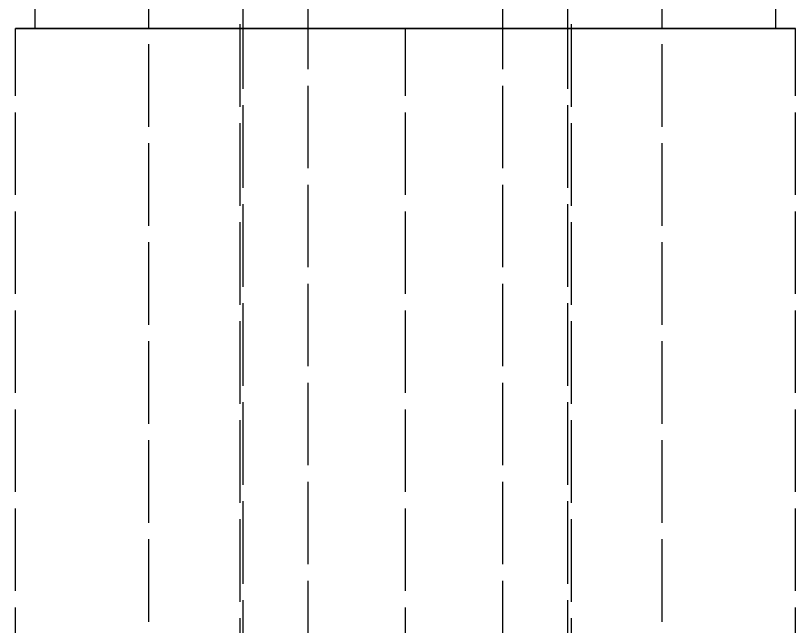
# Model space of a CAD drawing. Header units: millimetres. Extents: x -9 to 221, y -53 to 198.
# Drawn here: x 152.97 to 164.97, y -9.6 to -0.2 of the extents above; entities that cross this region are included whole.
import ezdxf

# ---------------------------------------------------------------- set-up
doc = ezdxf.new("R2010")
doc.units = ezdxf.units.MM
doc.linetypes.add('DASHED', pattern=[1.524, 1.27, -0.254])
doc.layers.add('HIDDEN', color=8, linetype='DASHED')

msp = doc.modelspace()

# ---------------------------------------------------------------- linework, layer by layer
at = {"layer": 'HIDDEN'}
for points in [[(156.475, -25.71), (156.475, 31.6)], [(161.475, -25.71), (161.475, 31.6)], [(157.475, -25.41), (157.475, 31.3)], [(160.475, -25.41), (160.475, 31.3)], [(156.425, 27.1), (156.425, -20.2)], [(161.525, 27.1), (161.525, -20.2)], [(155.025, -20.2), (155.025, 18)], [(162.925, -20.2), (162.925, 18)], [(153.275, -0.4), (153.275, 0)], [(164.675, -0.4), (164.675, 0)], [(164.975, -0.4), (164.78452, -0.4), (164.59405, -0.4), (164.40357, -0.4), (164.2131, -0.4), (164.02262, -0.4), (163.83214, -0.4), (163.64167, -0.4), (163.45119, -0.4), (163.26071, -0.4), (163.07024, -0.4), (162.87976, -0.4), (162.68929, -0.4), (162.49881, -0.4), (162.30833, -0.4), (162.11786, -0.4), (161.92738, -0.4), (161.7369, -0.4), (161.54643, -0.4), (161.35595, -0.4), (161.16548, -0.4), (160.975, -0.4), (160.78452, -0.4), (160.59405, -0.4), (160.40357, -0.4), (160.2131, -0.4), (160.02262, -0.4), (159.83214, -0.4), (159.64167, -0.4), (159.45119, -0.4), (159.26071, -0.4), (159.07024, -0.4), (158.87976, -0.4), (158.68929, -0.4), (158.49881, -0.4), (158.30833, -0.4), (158.11786, -0.4), (157.92738, -0.4), (157.7369, -0.4), (157.54643, -0.4), (157.35595, -0.4), (157.16548, -0.4), (156.975, -0.4), (156.78452, -0.4), (156.59405, -0.4), (156.40357, -0.4), (156.2131, -0.4), (156.02262, -0.4), (155.83214, -0.4), (155.64167, -0.4), (155.45119, -0.4), (155.26071, -0.4), (155.07024, -0.4), (154.87976, -0.4), (154.68929, -0.4), (154.49881, -0.4), (154.30833, -0.4), (154.11786, -0.4), (153.92738, -0.4), (153.7369, -0.4), (153.54643, -0.4), (153.35595, -0.4), (153.16548, -0.4), (152.975, -0.4)], [(152.975, -0.4), (153.07024, -0.4), (153.16548, -0.4), (153.26071, -0.4), (153.35595, -0.4), (153.45119, -0.4), (153.54643, -0.4), (153.64167, -0.4), (153.7369, -0.4), (153.83214, -0.4), (153.92738, -0.4), (154.02262, -0.4), (154.11786, -0.4), (154.2131, -0.4), (154.30833, -0.4), (154.40357, -0.4), (154.49881, -0.4), (154.59405, -0.4), (154.68929, -0.4), (154.78452, -0.4), (154.87976, -0.4), (154.975, -0.4), (155.07024, -0.4), (155.16548, -0.4), (155.26071, -0.4), (155.35595, -0.4), (155.45119, -0.4), (155.54643, -0.4), (155.64167, -0.4), (155.7369, -0.4), (155.83214, -0.4), (155.92738, -0.4), (156.02262, -0.4), (156.11786, -0.4), (156.2131, -0.4), (156.30833, -0.4), (156.40357, -0.4), (156.49881, -0.4), (156.59405, -0.4), (156.68929, -0.4), (156.78452, -0.4), (156.87976, -0.4), (156.975, -0.4), (157.07024, -0.4), (157.16548, -0.4), (157.26071, -0.4), (157.35595, -0.4), (157.45119, -0.4), (157.54643, -0.4), (157.64167, -0.4), (157.7369, -0.4), (157.83214, -0.4), (157.92738, -0.4), (158.02262, -0.4), (158.11786, -0.4), (158.2131, -0.4), (158.30833, -0.4), (158.40357, -0.4), (158.49881, -0.4), (158.59405, -0.4), (158.68929, -0.4), (158.78452, -0.4), (158.87976, -0.4), (158.975, -0.4)], [(152.975, -18.2), (152.975, -0.4)], [(164.675, -0.4), (164.49405, -0.4), (164.3131, -0.4), (164.13214, -0.4), (163.95119, -0.4), (163.77024, -0.4), (163.58929, -0.4), (163.40833, -0.4), (163.22738, -0.4), (163.04643, -0.4), (162.86548, -0.4), (162.68452, -0.4), (162.50357, -0.4), (162.32262, -0.4), (162.14167, -0.4), (161.96071, -0.4), (161.77976, -0.4), (161.59881, -0.4), (161.41786, -0.4), (161.2369, -0.4), (161.05595, -0.4), (160.875, -0.4), (160.69405, -0.4), (160.5131, -0.4), (160.33214, -0.4), (160.15119, -0.4), (159.97024, -0.4), (159.78929, -0.4), (159.60833, -0.4), (159.42738, -0.4), (159.24643, -0.4), (159.06548, -0.4), (158.88452, -0.4), (158.70357, -0.4), (158.52262, -0.4), (158.34167, -0.4), (158.16071, -0.4), (157.97976, -0.4), (157.79881, -0.4), (157.61786, -0.4), (157.4369, -0.4), (157.25595, -0.4), (157.075, -0.4), (156.89405, -0.4), (156.7131, -0.4), (156.53214, -0.4), (156.35119, -0.4), (156.17024, -0.4), (155.98929, -0.4), (155.80833, -0.4), (155.62738, -0.4), (155.44643, -0.4), (155.26548, -0.4), (155.08452, -0.4), (154.90357, -0.4), (154.72262, -0.4), (154.54167, -0.4), (154.36071, -0.4), (154.17976, -0.4), (153.99881, -0.4), (153.81786, -0.4), (153.6369, -0.4), (153.45595, -0.4), (153.275, -0.4)], [(153.275, -0.4), (153.36548, -0.4), (153.45595, -0.4), (153.54643, -0.4), (153.6369, -0.4), (153.72738, -0.4), (153.81786, -0.4), (153.90833, -0.4), (153.99881, -0.4), (154.08929, -0.4), (154.17976, -0.4), (154.27024, -0.4), (154.36071, -0.4), (154.45119, -0.4), (154.54167, -0.4), (154.63214, -0.4), (154.72262, -0.4), (154.8131, -0.4), (154.90357, -0.4), (154.99405, -0.4), (155.08452, -0.4), (155.175, -0.4), (155.26548, -0.4), (155.35595, -0.4), (155.44643, -0.4), (155.5369, -0.4), (155.62738, -0.4), (155.71786, -0.4), (155.80833, -0.4), (155.89881, -0.4), (155.98929, -0.4), (156.07976, -0.4), (156.17024, -0.4), (156.26071, -0.4), (156.35119, -0.4), (156.44167, -0.4), (156.53214, -0.4), (156.62262, -0.4), (156.7131, -0.4), (156.80357, -0.4), (156.89405, -0.4), (156.98452, -0.4), (157.075, -0.4), (157.16548, -0.4), (157.25595, -0.4), (157.34643, -0.4), (157.4369, -0.4), (157.52738, -0.4), (157.61786, -0.4), (157.70833, -0.4), (157.79881, -0.4), (157.88929, -0.4), (157.97976, -0.4), (158.07024, -0.4), (158.16071, -0.4), (158.25119, -0.4), (158.34167, -0.4), (158.43214, -0.4), (158.52262, -0.4), (158.6131, -0.4), (158.70357, -0.4), (158.79405, -0.4), (158.88452, -0.4), (158.975, -0.4)], [(158.975, -18.2), (158.975, -0.4)], [(158.975, -0.4), (159.07024, -0.4), (159.16548, -0.4), (159.26071, -0.4), (159.35595, -0.4), (159.45119, -0.4), (159.54643, -0.4), (159.64167, -0.4), (159.7369, -0.4), (159.83214, -0.4), (159.92738, -0.4), (160.02262, -0.4), (160.11786, -0.4), (160.2131, -0.4), (160.30833, -0.4), (160.40357, -0.4), (160.49881, -0.4), (160.59405, -0.4), (160.68929, -0.4), (160.78452, -0.4), (160.87976, -0.4), (160.975, -0.4), (161.07024, -0.4), (161.16548, -0.4), (161.26071, -0.4), (161.35595, -0.4), (161.45119, -0.4), (161.54643, -0.4), (161.64167, -0.4), (161.7369, -0.4), (161.83214, -0.4), (161.92738, -0.4), (162.02262, -0.4), (162.11786, -0.4), (162.2131, -0.4), (162.30833, -0.4), (162.40357, -0.4), (162.49881, -0.4), (162.59405, -0.4), (162.68929, -0.4), (162.78452, -0.4), (162.87976, -0.4), (162.975, -0.4), (163.07024, -0.4), (163.16548, -0.4), (163.26071, -0.4), (163.35595, -0.4), (163.45119, -0.4), (163.54643, -0.4), (163.64167, -0.4), (163.7369, -0.4), (163.83214, -0.4), (163.92738, -0.4), (164.02262, -0.4), (164.11786, -0.4), (164.2131, -0.4), (164.30833, -0.4), (164.40357, -0.4), (164.49881, -0.4), (164.59405, -0.4), (164.68929, -0.4), (164.78452, -0.4), (164.87976, -0.4), (164.975, -0.4)], [(158.975, -0.4), (159.06548, -0.4), (159.15595, -0.4), (159.24643, -0.4), (159.3369, -0.4), (159.42738, -0.4), (159.51786, -0.4), (159.60833, -0.4), (159.69881, -0.4), (159.78929, -0.4), (159.87976, -0.4), (159.97024, -0.4), (160.06071, -0.4), (160.15119, -0.4), (160.24167, -0.4), (160.33214, -0.4), (160.42262, -0.4), (160.5131, -0.4), (160.60357, -0.4), (160.69405, -0.4), (160.78452, -0.4), (160.875, -0.4), (160.96548, -0.4), (161.05595, -0.4), (161.14643, -0.4), (161.2369, -0.4), (161.32738, -0.4), (161.41786, -0.4), (161.50833, -0.4), (161.59881, -0.4), (161.68929, -0.4), (161.77976, -0.4), (161.87024, -0.4), (161.96071, -0.4), (162.05119, -0.4), (162.14167, -0.4), (162.23214, -0.4), (162.32262, -0.4), (162.4131, -0.4), (162.50357, -0.4), (162.59405, -0.4), (162.68452, -0.4), (162.775, -0.4), (162.86548, -0.4), (162.95595, -0.4), (163.04643, -0.4), (163.1369, -0.4), (163.22738, -0.4), (163.31786, -0.4), (163.40833, -0.4), (163.49881, -0.4), (163.58929, -0.4), (163.67976, -0.4), (163.77024, -0.4), (163.86071, -0.4), (163.95119, -0.4), (164.04167, -0.4), (164.13214, -0.4), (164.22262, -0.4), (164.3131, -0.4), (164.40357, -0.4), (164.49405, -0.4), (164.58452, -0.4), (164.675, -0.4)], [(164.975, -18.2), (164.975, -0.4)]]:
    msp.add_lwpolyline(points, dxfattribs=at)

doc.saveas('drawing.dxf')
